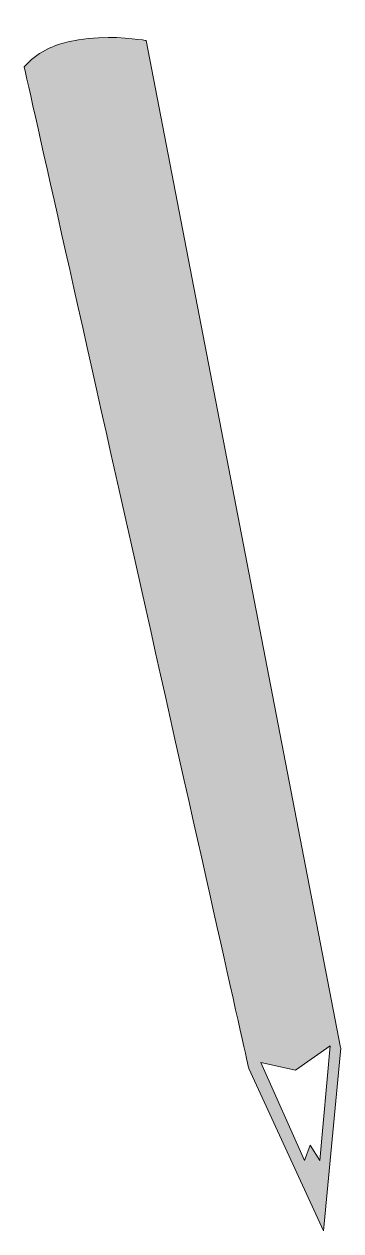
# Model space of a CAD drawing. Header units: inches. Extents: x 0 to 27, y 0 to 103.
import ezdxf

# ---------------------------------------------------------------- set-up
doc = ezdxf.new("R2010")
doc.units = ezdxf.units.IN
doc.header["$MEASUREMENT"] = 0
doc.layers.add('Layer 1', color=7, linetype='Continuous')

msp = doc.modelspace()

# ---------------------------------------------------------------- hatches: boundary and pattern name
at = {"layer": 'Layer 1', "true_color": 0x2b388f}
h = msp.add_hatch(color=177, dxfattribs=at)
h.dxf.hatch_style = 2
edge = h.paths.add_edge_path()
edge.add_spline(control_points=[(26.92, 15.61), (26.92, 15.61), (10.38, 101.33), (10.38, 101.33), (10.38, 101.33), (3.03, 102.73), (0, 99.11), (2.1, 89.78), (19.12, 13.81), (19.12, 13.81), (19.12, 13.81), (25.46, 0), (25.46, 0), (25.46, 0), (26.95, 15.56), (26.95, 15.56), (26.95, 15.56), (26.92, 15.61), (26.92, 15.61)], knot_values=[0, 0, 0, 0, 1, 1, 1, 2, 2, 2, 3, 3, 3, 4, 4, 4, 5, 5, 5, 6, 6, 6, 6], degree=3, periodic=1)
h.paths.add_polyline_path([(25.17, 5.98), (24.35, 7.3), (23.85, 5.98), (20.15, 14.34), (23.09, 13.68), (26.03, 15.74)])

# ---------------------------------------------------------------- linework, layer by layer
at = {"layer": 'Layer 1', "lineweight": 0}
msp.add_lwpolyline([(25.17, 5.98), (24.35, 7.3), (23.85, 5.98), (20.15, 14.34), (23.09, 13.68), (26.03, 15.74), (25.17, 5.98)], dxfattribs=at)
msp.add_open_spline([(26.92, 15.61), (26.92, 15.61), (10.38, 101.33), (10.38, 101.33), (10.38, 101.33), (3.03, 102.73), (0, 99.11), (2.1, 89.78), (19.12, 13.81), (19.12, 13.81), (19.12, 13.81), (25.46, 0), (25.46, 0), (25.46, 0), (26.95, 15.56), (26.95, 15.56), (26.95, 15.56), (26.92, 15.61), (26.92, 15.61)], degree=3, knots=[0, 0, 0, 0, 1, 1, 1, 2, 2, 2, 3, 3, 3, 4, 4, 4, 5, 5, 5, 6, 6, 6, 6], dxfattribs=at)

doc.saveas('drawing.dxf')
